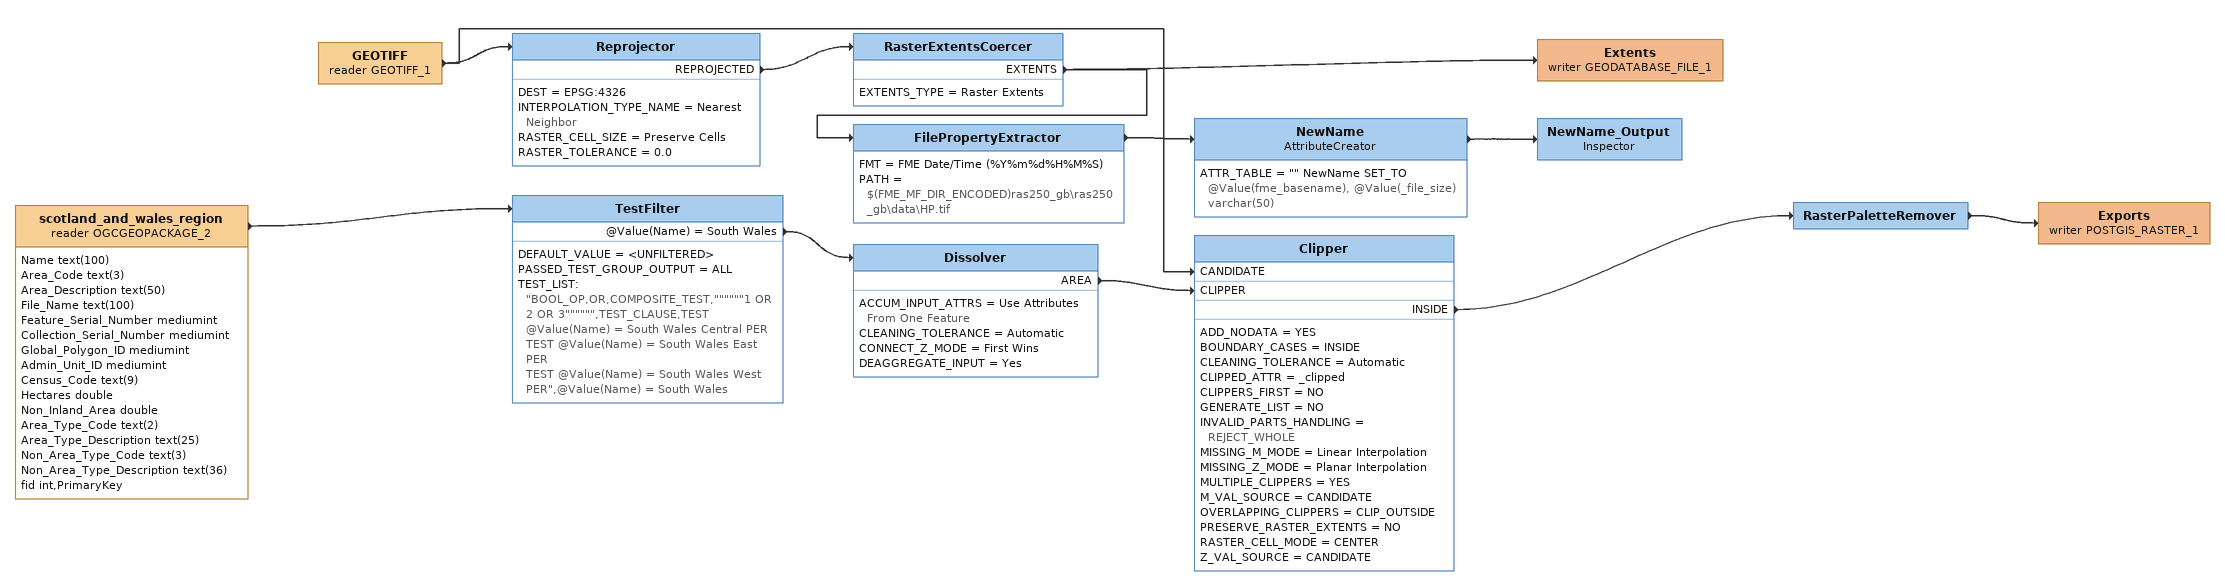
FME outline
scotland_and_wales_region (reader OGCGEOPACKAGE_2)
    attributes: Name text(100), Area_Code text(3), Area_Description text(50), File_Name text(100), Feature_Serial_Number mediumint, Collection_Serial_Number mediumint, Global_Polygon_ID mediumint, Admin_Unit_ID mediumint, Census_Code text(9), Hectares double, Non_Inland_Area double, Area_Type_Code text(2), Area_Type_Description text(25), Non_Area_Type_Code text(3), Non_Area_Type_Description text(36), fid int,PrimaryKey
    -> TestFilter
TestFilter
    DEFAULT_VALUE = <UNFILTERED>
    PASSED_TEST_GROUP_OUTPUT = ALL
    TEST_LIST:
      "BOOL_OP,OR,COMPOSITE_TEST,""""""1 OR 2 OR 3"""""",TEST_CLAUSE,TEST @Value(Name) = South Wales Central PER
      TEST @Value(Name) = South Wales East PER
      TEST @Value(Name) = South Wales West PER",@Value(Name) = South Wales
    @Value(Name) = South Wales -> Dissolver
Dissolver
    ACCUM_INPUT_ATTRS = Use Attributes From One Feature
    CLEANING_TOLERANCE = Automatic
    CONNECT_Z_MODE = First Wins
    DEAGGREGATE_INPUT = Yes
    AREA -> Clipper [CLIPPER]
GEOTIFF (reader GEOTIFF_1)
    -> Reprojector
    -> Clipper [CANDIDATE]
Reprojector
    DEST = EPSG:4326
    INTERPOLATION_TYPE_NAME = Nearest Neighbor
    RASTER_CELL_SIZE = Preserve Cells
    RASTER_TOLERANCE = 0.0
    REPROJECTED -> RasterExtentsCoercer
RasterExtentsCoercer
    EXTENTS_TYPE = Raster Extents
    EXTENTS -> FilePropertyExtractor
    EXTENTS -> Extents (writer GEODATABASE_FILE_1)
Extents (writer GEODATABASE_FILE_1)
FilePropertyExtractor
    FMT = FME Date/Time (%Y%m%d%H%M%S)
    PATH = $(FME_MF_DIR_ENCODED)ras250_gb\ras250_gb\data\HP.tif
    -> NewName
NewName: AttributeCreator
    ATTR_TABLE = "" NewName SET_TO @Value(fme_basename), @Value(_file_size) varchar(50)
    -> NewName_Output
NewName_Output: Inspector
Clipper
    ADD_NODATA = YES
    BOUNDARY_CASES = INSIDE
    CLEANING_TOLERANCE = Automatic
    CLIPPED_ATTR = _clipped
    CLIPPERS_FIRST = NO
    GENERATE_LIST = NO
    INVALID_PARTS_HANDLING = REJECT_WHOLE
    MISSING_M_MODE = Linear Interpolation
    MISSING_Z_MODE = Planar Interpolation
    MULTIPLE_CLIPPERS = YES
    M_VAL_SOURCE = CANDIDATE
    OVERLAPPING_CLIPPERS = CLIP_OUTSIDE
    PRESERVE_RASTER_EXTENTS = NO
    RASTER_CELL_MODE = CENTER
    Z_VAL_SOURCE = CANDIDATE
    INSIDE -> RasterPaletteRemover
RasterPaletteRemover
    -> Exports (writer POSTGIS_RASTER_1)
Exports (writer POSTGIS_RASTER_1)
